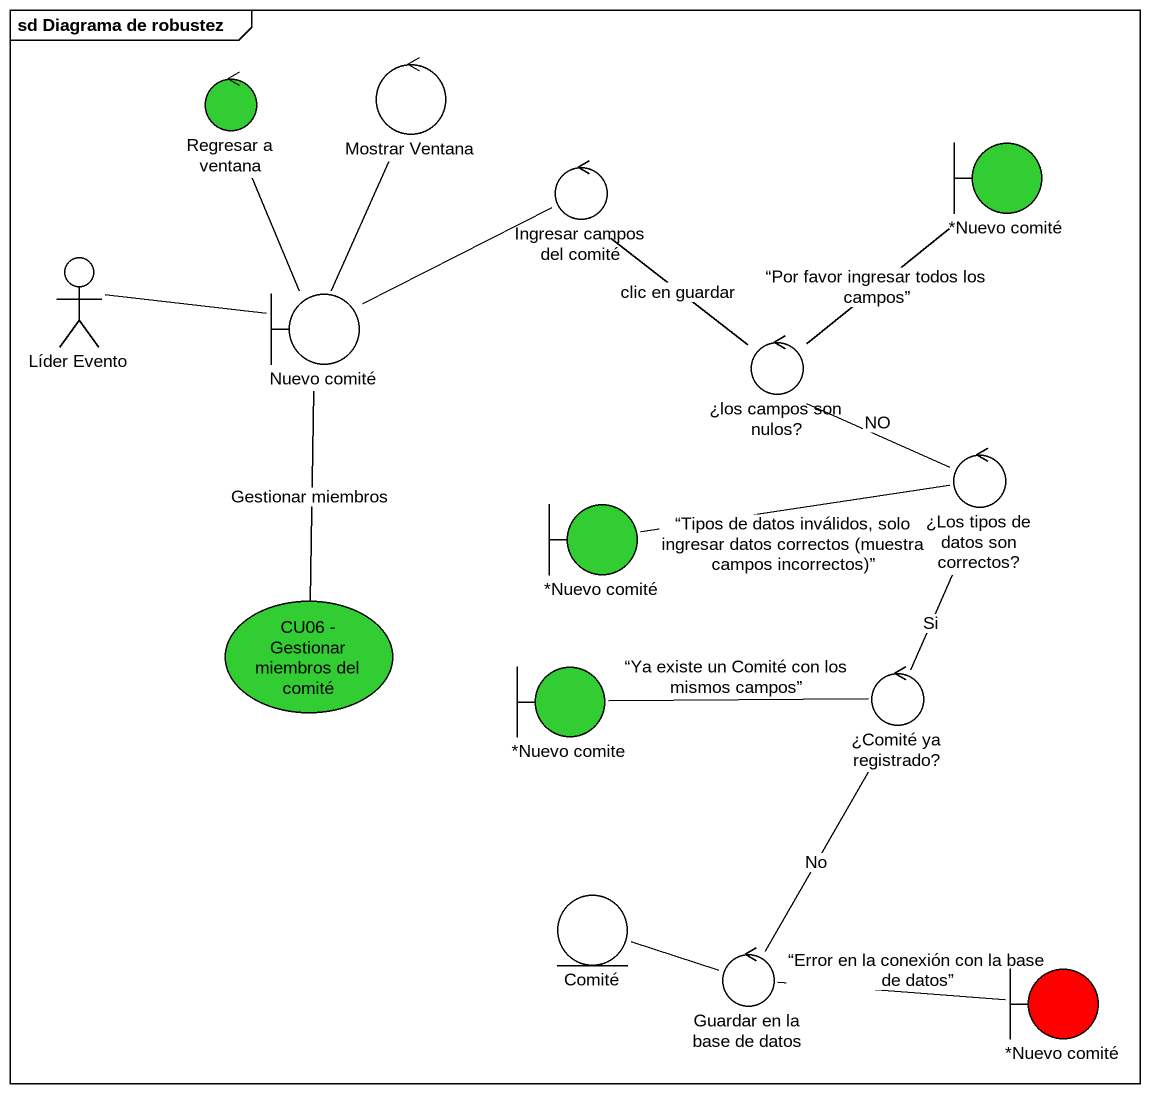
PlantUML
@startuml
mainframe sd Diagrama de robustez
control "Regresar a ventana" as Regresar_a_ventana #32CD32
control "Mostrar Ventana" as Mostrar_Ventana
control "Ingresar campos del comité" as Ingresar_campos_del_comité
boundary "*Nuevo comité" as Nuevo_comité #32CD32
actor "Líder Evento" as Líder_Evento
boundary "Nuevo comité" as Nuevo_comité_2
control "¿los campos son nulos?" as los_campos_son_nulos
control "¿Los tipos de datos son correctos?" as Los_tipos_de_datos_son
boundary "*Nuevo comité" as Nuevo_comité_3 #32CD32
usecase "CU06 - Gestionar miembros del comité" as CU06_Gestionar_miembros_del #32CD32
boundary "*Nuevo comite" as Nuevo_comite #32CD32
control "¿Comité ya registrado?" as Comité_ya_registrado
entity Comité
control "Guardar en la base de datos" as Guardar_en_la_base_de_datos
boundary "*Nuevo comité" as Nuevo_comité_4 #FF0000
Ingresar_campos_del_comité -- los_campos_son_nulos : clic en guardar
Líder_Evento -right- Nuevo_comité_2
Nuevo_comité_2 -up- Regresar_a_ventana
Nuevo_comité_2 -up- Mostrar_Ventana
Nuevo_comité_2 -right- Ingresar_campos_del_comité
Nuevo_comité_2 -- CU06_Gestionar_miembros_del : Gestionar miembros
los_campos_son_nulos -up- Nuevo_comité : “Por favor ingresar todos los campos”
los_campos_son_nulos -- Los_tipos_de_datos_son : NO
Los_tipos_de_datos_son -left- Nuevo_comité_3 : “Tipos de datos inválidos, solo ingresar datos correctos (muestra campos incorrectos)”
Los_tipos_de_datos_son -- Comité_ya_registrado : Si
Comité_ya_registrado -left- Nuevo_comite : “Ya existe un Comité con los mismos campos”
Comité_ya_registrado -- Guardar_en_la_base_de_datos : No
Comité -right- Guardar_en_la_base_de_datos
Guardar_en_la_base_de_datos -right- Nuevo_comité_4 : “Error en la conexión con la base de datos”
@enduml
